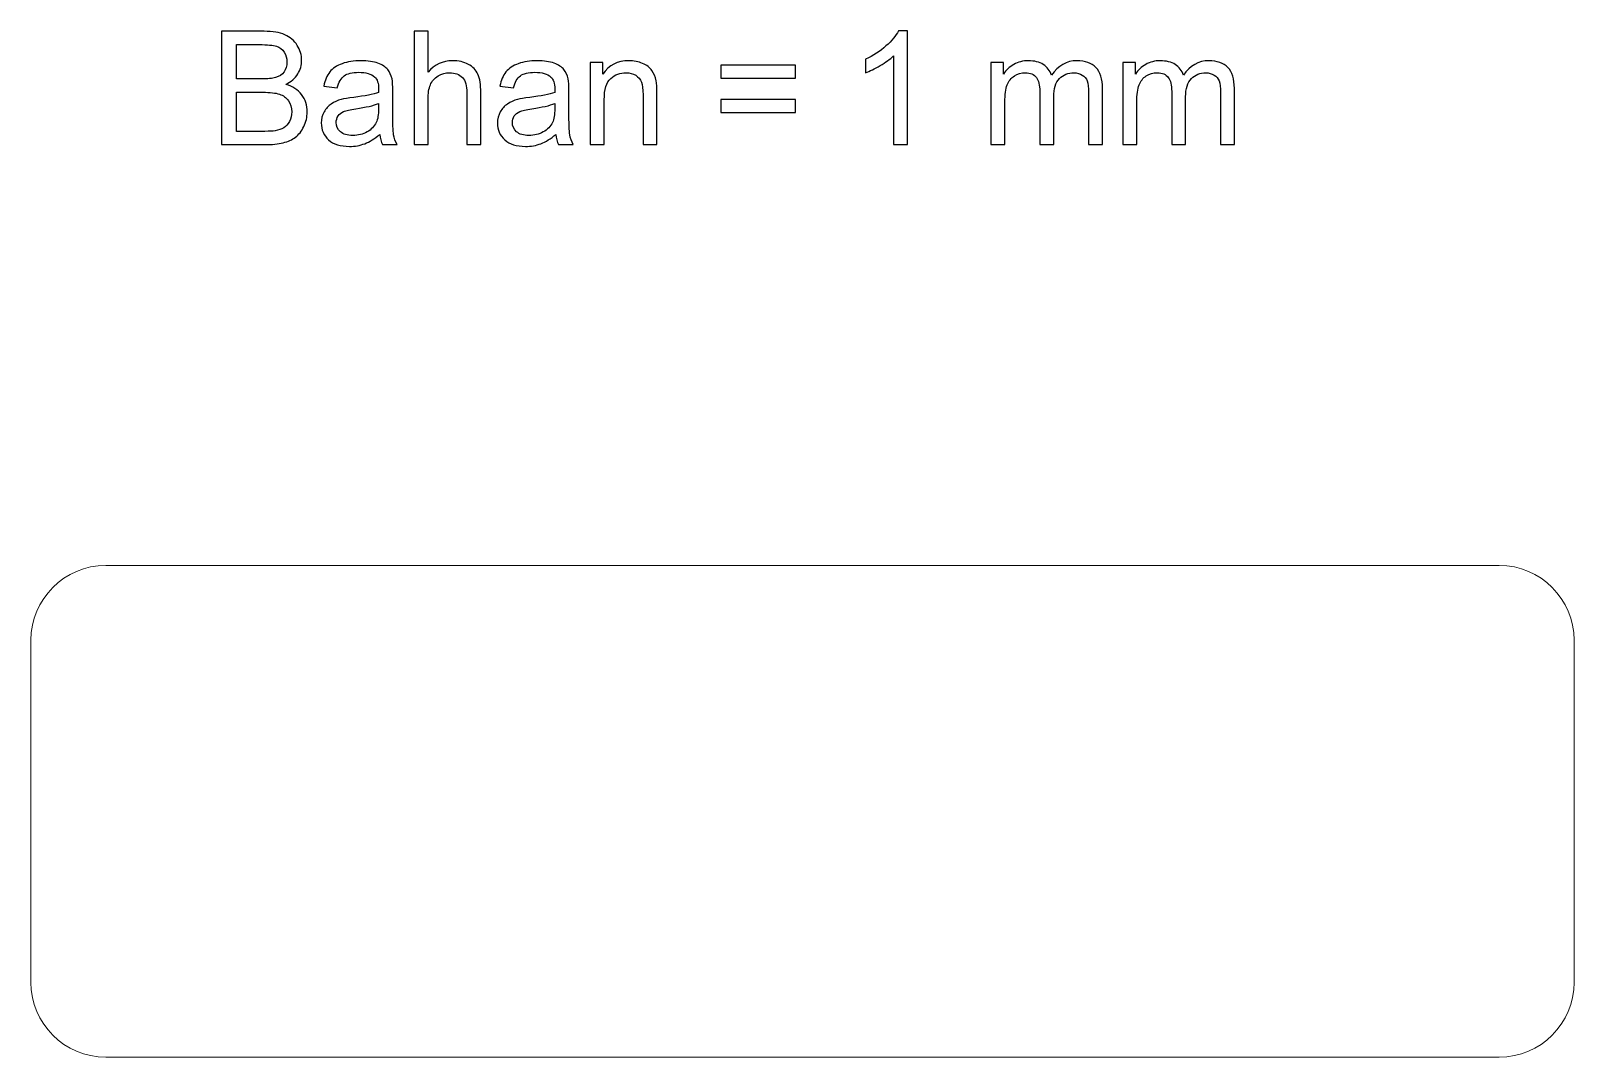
# Model space of a CAD drawing. Header units: millimetres. Extents: x -55.9 to 26.6, y -9.3 to 45.6.
import ezdxf

# ---------------------------------------------------------------- set-up
doc = ezdxf.new("R2010")
doc.units = ezdxf.units.MM
doc.header["$MEASUREMENT"] = 0
doc.layers.add('Layer 1', color=7, linetype='Continuous')

msp = doc.modelspace()

# ---------------------------------------------------------------- linework, layer by layer
at = {"layer": 'Layer 1', "color": 250}
for points, knots in [([(-45.7099, 39.5228), (-45.7099, 39.5228), (-45.7099, 45.585), (-45.7099, 45.585), (-45.7099, 45.585), (-45.7099, 45.585), (-43.4352, 45.585), (-43.4352, 45.585), (-43.4352, 45.585), (-42.9724, 45.585), (-42.6012, 45.5243), (-42.3204, 45.4015), (-42.3204, 45.4015), (-42.041, 45.2787), (-41.8223, 45.0897), (-41.6643, 44.8342), (-41.6643, 44.8342), (-41.5048, 44.5802), (-41.4258, 44.3135), (-41.4258, 44.0341), (-41.4258, 44.0341), (-41.4258, 43.7759), (-41.4963, 43.5318), (-41.636, 43.3032), (-41.636, 43.3032), (-41.7757, 43.0746), (-41.9874, 42.8897), (-42.271, 42.7486), (-42.271, 42.7486), (-41.9041, 42.6414), (-41.6219, 42.4579), (-41.4258, 42.1983), (-41.4258, 42.1983), (-41.2282, 41.94), (-41.1294, 41.6338), (-41.1294, 41.2811), (-41.1294, 41.2811), (-41.1294, 40.996), (-41.1901, 40.7321), (-41.3101, 40.488), (-41.3101, 40.488), (-41.43, 40.2439), (-41.5782, 40.0562), (-41.7546, 39.9236), (-41.7546, 39.9236), (-41.931, 39.7923), (-42.1525, 39.6921), (-42.4178, 39.6244), (-42.4178, 39.6244), (-42.6845, 39.5567), (-43.0105, 39.5228), (-43.3971, 39.5228), (-43.3971, 39.5228), (-43.3971, 39.5228), (-45.7099, 39.5228), (-45.7099, 39.5228)], [0, 0, 0, 0, 0.0666667, 0.0666667, 0.0666667, 0.0666667, 0.1333333, 0.1333333, 0.1333333, 0.1333333, 0.2, 0.2, 0.2, 0.2, 0.2666667, 0.2666667, 0.2666667, 0.2666667, 0.3333333, 0.3333333, 0.3333333, 0.3333333, 0.4, 0.4, 0.4, 0.4, 0.4666667, 0.4666667, 0.4666667, 0.4666667, 0.5333333, 0.5333333, 0.5333333, 0.5333333, 0.6, 0.6, 0.6, 0.6, 0.6666667, 0.6666667, 0.6666667, 0.6666667, 0.7333333, 0.7333333, 0.7333333, 0.7333333, 0.8, 0.8, 0.8, 0.8, 0.8666667, 0.8666667, 0.8666667, 0.8666667, 1, 1, 1, 1]), ([(-35.413, 39.5228), (-35.413, 39.5228), (-35.413, 45.585), (-35.413, 45.585), (-35.413, 45.585), (-35.413, 45.585), (-34.6679, 45.585), (-34.6679, 45.585), (-34.6679, 45.585), (-34.6679, 45.585), (-34.6679, 43.4034), (-34.6679, 43.4034), (-34.6679, 43.4034), (-34.3222, 43.8084), (-33.8862, 44.0102), (-33.3584, 44.0102), (-33.3584, 44.0102), (-33.0353, 44.0102), (-32.7545, 43.9467), (-32.5146, 43.8182), (-32.5146, 43.8182), (-32.2761, 43.6898), (-32.1053, 43.5134), (-32.0023, 43.2877), (-32.0023, 43.2877), (-31.8993, 43.0619), (-31.8485, 42.7331), (-31.8485, 42.3041), (-31.8485, 42.3041), (-31.8485, 42.3041), (-31.8485, 39.5228), (-31.8485, 39.5228), (-31.8485, 39.5228), (-31.8485, 39.5228), (-32.5936, 39.5228), (-32.5936, 39.5228), (-32.5936, 39.5228), (-32.5936, 39.5228), (-32.5936, 42.3013), (-32.5936, 42.3013), (-32.5936, 42.3013), (-32.5936, 42.6724), (-32.674, 42.9433), (-32.8335, 43.1127), (-32.8335, 43.1127), (-32.9943, 43.282), (-33.2201, 43.3667), (-33.5136, 43.3667), (-33.5136, 43.3667), (-33.7324, 43.3667), (-33.9384, 43.3102), (-34.1317, 43.1959), (-34.1317, 43.1959), (-34.325, 43.0816), (-34.4619, 42.9264), (-34.5452, 42.7303), (-34.5452, 42.7303), (-34.627, 42.5355), (-34.6679, 42.266), (-34.6679, 41.9217), (-34.6679, 41.9217), (-34.6679, 41.9217), (-34.6679, 39.5228), (-34.6679, 39.5228), (-34.6679, 39.5228), (-34.6679, 39.5228), (-35.413, 39.5228), (-35.413, 39.5228)], [0, 0, 0, 0, 0.0555556, 0.0555556, 0.0555556, 0.0555556, 0.1111111, 0.1111111, 0.1111111, 0.1111111, 0.1666667, 0.1666667, 0.1666667, 0.1666667, 0.2222222, 0.2222222, 0.2222222, 0.2222222, 0.2777778, 0.2777778, 0.2777778, 0.2777778, 0.3333333, 0.3333333, 0.3333333, 0.3333333, 0.3888889, 0.3888889, 0.3888889, 0.3888889, 0.4444444, 0.4444444, 0.4444444, 0.4444444, 0.5, 0.5, 0.5, 0.5, 0.5555556, 0.5555556, 0.5555556, 0.5555556, 0.6111111, 0.6111111, 0.6111111, 0.6111111, 0.6666667, 0.6666667, 0.6666667, 0.6666667, 0.7222222, 0.7222222, 0.7222222, 0.7222222, 0.7777778, 0.7777778, 0.7777778, 0.7777778, 0.8333333, 0.8333333, 0.8333333, 0.8333333, 0.8888889, 0.8888889, 0.8888889, 0.8888889, 1, 1, 1, 1]), ([(-9.0463, 39.5228), (-9.0463, 39.5228), (-9.7914, 39.5228), (-9.7914, 39.5228), (-9.7914, 39.5228), (-9.7914, 39.5228), (-9.7914, 44.267), (-9.7914, 44.267), (-9.7914, 44.267), (-9.9706, 44.0948), (-10.2062, 43.9241), (-10.4969, 43.7533), (-10.4969, 43.7533), (-10.7876, 43.5826), (-11.0501, 43.4542), (-11.2815, 43.3695), (-11.2815, 43.3695), (-11.2815, 43.3695), (-11.2815, 44.0892), (-11.2815, 44.0892), (-11.2815, 44.0892), (-10.8652, 44.2839), (-10.5011, 44.521), (-10.1893, 44.8004), (-10.1893, 44.8004), (-9.8774, 45.0784), (-9.6559, 45.3479), (-9.5261, 45.6104), (-9.5261, 45.6104), (-9.5261, 45.6104), (-9.0463, 45.6104), (-9.0463, 45.6104), (-9.0463, 45.6104), (-9.0463, 45.6104), (-9.0463, 39.5228), (-9.0463, 39.5228)], [0, 0, 0, 0, 0.1, 0.1, 0.1, 0.1, 0.2, 0.2, 0.2, 0.2, 0.3, 0.3, 0.3, 0.3, 0.4, 0.4, 0.4, 0.4, 0.5, 0.5, 0.5, 0.5, 0.6, 0.6, 0.6, 0.6, 0.7, 0.7, 0.7, 0.7, 0.8, 0.8, 0.8, 0.8, 1, 1, 1, 1]), ([(-44.9056, 43.0365), (-44.9056, 43.0365), (-43.5947, 43.0365), (-43.5947, 43.0365), (-43.5947, 43.0365), (-43.2391, 43.0365), (-42.9837, 43.0605), (-42.8298, 43.107), (-42.8298, 43.107), (-42.6252, 43.1677), (-42.4714, 43.2693), (-42.3684, 43.4104), (-42.3684, 43.4104), (-42.2654, 43.5515), (-42.2132, 43.7279), (-42.2132, 43.941), (-42.2132, 43.941), (-42.2132, 44.1428), (-42.2612, 44.3206), (-42.3585, 44.473), (-42.3585, 44.473), (-42.4545, 44.6268), (-42.5928, 44.7326), (-42.772, 44.7891), (-42.772, 44.7891), (-42.9512, 44.8455), (-43.2588, 44.8738), (-43.6934, 44.8738), (-43.6934, 44.8738), (-43.6934, 44.8738), (-44.9056, 44.8738), (-44.9056, 44.8738), (-44.9056, 44.8738), (-44.9056, 44.8738), (-44.9056, 43.0365), (-44.9056, 43.0365)], [0, 0, 0, 0, 0.1, 0.1, 0.1, 0.1, 0.2, 0.2, 0.2, 0.2, 0.3, 0.3, 0.3, 0.3, 0.4, 0.4, 0.4, 0.4, 0.5, 0.5, 0.5, 0.5, 0.6, 0.6, 0.6, 0.6, 0.7, 0.7, 0.7, 0.7, 0.8, 0.8, 0.8, 0.8, 1, 1, 1, 1]), ([(-37.2517, 40.0731), (-37.5283, 39.8375), (-37.795, 39.6724), (-38.0504, 39.575), (-38.0504, 39.575), (-38.3058, 39.4776), (-38.5795, 39.4297), (-38.8731, 39.4297), (-38.8731, 39.4297), (-39.3557, 39.4297), (-39.7268, 39.5468), (-39.9864, 39.7824), (-39.9864, 39.7824), (-40.2461, 40.0167), (-40.3759, 40.3173), (-40.3759, 40.6827), (-40.3759, 40.6827), (-40.3759, 40.8972), (-40.3265, 41.0934), (-40.2291, 41.2712), (-40.2291, 41.2712), (-40.1304, 41.449), (-40.002, 41.5901), (-39.8439, 41.6973), (-39.8439, 41.6973), (-39.6845, 41.8046), (-39.5067, 41.8864), (-39.3077, 41.9415), (-39.3077, 41.9415), (-39.1609, 41.9796), (-38.9394, 42.0162), (-38.6445, 42.0529), (-38.6445, 42.0529), (-38.0433, 42.1235), (-37.5988, 42.2096), (-37.3152, 42.3083), (-37.3152, 42.3083), (-37.3124, 42.4099), (-37.311, 42.4749), (-37.311, 42.5017), (-37.311, 42.5017), (-37.311, 42.8036), (-37.3815, 43.0167), (-37.5226, 43.1409), (-37.5226, 43.1409), (-37.7131, 43.3088), (-37.9968, 43.3921), (-38.3721, 43.3921), (-38.3721, 43.3921), (-38.7235, 43.3921), (-38.9831, 43.33), (-39.1496, 43.2072), (-39.1496, 43.2072), (-39.3176, 43.0845), (-39.4403, 42.8671), (-39.5208, 42.5539), (-39.5208, 42.5539), (-39.5208, 42.5539), (-40.2489, 42.6555), (-40.2489, 42.6555), (-40.2489, 42.6555), (-40.1826, 42.9673), (-40.0739, 43.2199), (-39.9215, 43.4118), (-39.9215, 43.4118), (-39.7691, 43.6037), (-39.549, 43.7505), (-39.2611, 43.8549), (-39.2611, 43.8549), (-38.9747, 43.9579), (-38.6402, 44.0102), (-38.262, 44.0102), (-38.262, 44.0102), (-37.8867, 44.0102), (-37.5805, 43.9664), (-37.3448, 43.8775), (-37.3448, 43.8775), (-37.1106, 43.7886), (-36.937, 43.6785), (-36.8269, 43.5445), (-36.8269, 43.5445), (-36.7169, 43.4104), (-36.6393, 43.2411), (-36.5941, 43.0365), (-36.5941, 43.0365), (-36.5701, 42.9095), (-36.5574, 42.6809), (-36.5574, 42.3521), (-36.5574, 42.3521), (-36.5574, 42.3521), (-36.5574, 41.3643), (-36.5574, 41.3643), (-36.5574, 41.3643), (-36.5574, 40.6743), (-36.5419, 40.2382), (-36.5109, 40.0534), (-36.5109, 40.0534), (-36.4812, 39.8685), (-36.4191, 39.6921), (-36.3288, 39.5228), (-36.3288, 39.5228), (-36.3288, 39.5228), (-37.1078, 39.5228), (-37.1078, 39.5228), (-37.1078, 39.5228), (-37.1825, 39.6794), (-37.2305, 39.8629), (-37.2517, 40.0731)], [0, 0, 0, 0, 0.0357143, 0.0357143, 0.0357143, 0.0357143, 0.0714286, 0.0714286, 0.0714286, 0.0714286, 0.1071429, 0.1071429, 0.1071429, 0.1071429, 0.1428571, 0.1428571, 0.1428571, 0.1428571, 0.1785714, 0.1785714, 0.1785714, 0.1785714, 0.2142857, 0.2142857, 0.2142857, 0.2142857, 0.25, 0.25, 0.25, 0.25, 0.2857143, 0.2857143, 0.2857143, 0.2857143, 0.3214286, 0.3214286, 0.3214286, 0.3214286, 0.3571429, 0.3571429, 0.3571429, 0.3571429, 0.3928571, 0.3928571, 0.3928571, 0.3928571, 0.4285714, 0.4285714, 0.4285714, 0.4285714, 0.4642857, 0.4642857, 0.4642857, 0.4642857, 0.5, 0.5, 0.5, 0.5, 0.5357143, 0.5357143, 0.5357143, 0.5357143, 0.5714286, 0.5714286, 0.5714286, 0.5714286, 0.6071429, 0.6071429, 0.6071429, 0.6071429, 0.6428571, 0.6428571, 0.6428571, 0.6428571, 0.6785714, 0.6785714, 0.6785714, 0.6785714, 0.7142857, 0.7142857, 0.7142857, 0.7142857, 0.75, 0.75, 0.75, 0.75, 0.7857143, 0.7857143, 0.7857143, 0.7857143, 0.8214286, 0.8214286, 0.8214286, 0.8214286, 0.8571429, 0.8571429, 0.8571429, 0.8571429, 0.8928571, 0.8928571, 0.8928571, 0.8928571, 0.9285714, 0.9285714, 0.9285714, 0.9285714, 1, 1, 1, 1]), ([(-27.8339, 40.0731), (-28.1105, 39.8375), (-28.3772, 39.6724), (-28.6326, 39.575), (-28.6326, 39.575), (-28.888, 39.4776), (-29.1617, 39.4297), (-29.4553, 39.4297), (-29.4553, 39.4297), (-29.9379, 39.4297), (-30.309, 39.5468), (-30.5686, 39.7824), (-30.5686, 39.7824), (-30.8283, 40.0167), (-30.9581, 40.3173), (-30.9581, 40.6827), (-30.9581, 40.6827), (-30.9581, 40.8972), (-30.9087, 41.0934), (-30.8113, 41.2712), (-30.8113, 41.2712), (-30.7126, 41.449), (-30.5842, 41.5901), (-30.4261, 41.6973), (-30.4261, 41.6973), (-30.2667, 41.8046), (-30.0889, 41.8864), (-29.8899, 41.9415), (-29.8899, 41.9415), (-29.7431, 41.9796), (-29.5216, 42.0162), (-29.2267, 42.0529), (-29.2267, 42.0529), (-28.6255, 42.1235), (-28.181, 42.2096), (-27.8974, 42.3083), (-27.8974, 42.3083), (-27.8946, 42.4099), (-27.8932, 42.4749), (-27.8932, 42.5017), (-27.8932, 42.5017), (-27.8932, 42.8036), (-27.9637, 43.0167), (-28.1048, 43.1409), (-28.1048, 43.1409), (-28.2953, 43.3088), (-28.579, 43.3921), (-28.9543, 43.3921), (-28.9543, 43.3921), (-29.3057, 43.3921), (-29.5653, 43.33), (-29.7318, 43.2072), (-29.7318, 43.2072), (-29.8998, 43.0845), (-30.0225, 42.8671), (-30.103, 42.5539), (-30.103, 42.5539), (-30.103, 42.5539), (-30.8311, 42.6555), (-30.8311, 42.6555), (-30.8311, 42.6555), (-30.7648, 42.9673), (-30.6561, 43.2199), (-30.5037, 43.4118), (-30.5037, 43.4118), (-30.3513, 43.6037), (-30.1312, 43.7505), (-29.8433, 43.8549), (-29.8433, 43.8549), (-29.5569, 43.9579), (-29.2224, 44.0102), (-28.8442, 44.0102), (-28.8442, 44.0102), (-28.4689, 44.0102), (-28.1627, 43.9664), (-27.927, 43.8775), (-27.927, 43.8775), (-27.6928, 43.7886), (-27.5192, 43.6785), (-27.4091, 43.5445), (-27.4091, 43.5445), (-27.2991, 43.4104), (-27.2215, 43.2411), (-27.1763, 43.0365), (-27.1763, 43.0365), (-27.1523, 42.9095), (-27.1396, 42.6809), (-27.1396, 42.3521), (-27.1396, 42.3521), (-27.1396, 42.3521), (-27.1396, 41.3643), (-27.1396, 41.3643), (-27.1396, 41.3643), (-27.1396, 40.6743), (-27.1241, 40.2382), (-27.0931, 40.0534), (-27.0931, 40.0534), (-27.0634, 39.8685), (-27.0013, 39.6921), (-26.911, 39.5228), (-26.911, 39.5228), (-26.911, 39.5228), (-27.69, 39.5228), (-27.69, 39.5228), (-27.69, 39.5228), (-27.7647, 39.6794), (-27.8127, 39.8629), (-27.8339, 40.0731)], [0, 0, 0, 0, 0.0357143, 0.0357143, 0.0357143, 0.0357143, 0.0714286, 0.0714286, 0.0714286, 0.0714286, 0.1071429, 0.1071429, 0.1071429, 0.1071429, 0.1428571, 0.1428571, 0.1428571, 0.1428571, 0.1785714, 0.1785714, 0.1785714, 0.1785714, 0.2142857, 0.2142857, 0.2142857, 0.2142857, 0.25, 0.25, 0.25, 0.25, 0.2857143, 0.2857143, 0.2857143, 0.2857143, 0.3214286, 0.3214286, 0.3214286, 0.3214286, 0.3571429, 0.3571429, 0.3571429, 0.3571429, 0.3928571, 0.3928571, 0.3928571, 0.3928571, 0.4285714, 0.4285714, 0.4285714, 0.4285714, 0.4642857, 0.4642857, 0.4642857, 0.4642857, 0.5, 0.5, 0.5, 0.5, 0.5357143, 0.5357143, 0.5357143, 0.5357143, 0.5714286, 0.5714286, 0.5714286, 0.5714286, 0.6071429, 0.6071429, 0.6071429, 0.6071429, 0.6428571, 0.6428571, 0.6428571, 0.6428571, 0.6785714, 0.6785714, 0.6785714, 0.6785714, 0.7142857, 0.7142857, 0.7142857, 0.7142857, 0.75, 0.75, 0.75, 0.75, 0.7857143, 0.7857143, 0.7857143, 0.7857143, 0.8214286, 0.8214286, 0.8214286, 0.8214286, 0.8571429, 0.8571429, 0.8571429, 0.8571429, 0.8928571, 0.8928571, 0.8928571, 0.8928571, 0.9285714, 0.9285714, 0.9285714, 0.9285714, 1, 1, 1, 1]), ([(-25.9952, 39.5228), (-25.9952, 39.5228), (-25.9952, 43.917), (-25.9952, 43.917), (-25.9952, 43.917), (-25.9952, 43.917), (-25.3263, 43.917), (-25.3263, 43.917), (-25.3263, 43.917), (-25.3263, 43.917), (-25.3263, 43.2933), (-25.3263, 43.2933), (-25.3263, 43.2933), (-25.0046, 43.7717), (-24.5389, 44.0102), (-23.9307, 44.0102), (-23.9307, 44.0102), (-23.6654, 44.0102), (-23.4227, 43.9622), (-23.2012, 43.8676), (-23.2012, 43.8676), (-22.9796, 43.7731), (-22.8131, 43.6475), (-22.7031, 43.4937), (-22.7031, 43.4937), (-22.593, 43.3399), (-22.5154, 43.1564), (-22.4716, 42.9448), (-22.4716, 42.9448), (-22.4448, 42.8065), (-22.4307, 42.5652), (-22.4307, 42.2209), (-22.4307, 42.2209), (-22.4307, 42.2209), (-22.4307, 39.5228), (-22.4307, 39.5228), (-22.4307, 39.5228), (-22.4307, 39.5228), (-23.1758, 39.5228), (-23.1758, 39.5228), (-23.1758, 39.5228), (-23.1758, 39.5228), (-23.1758, 42.1926), (-23.1758, 42.1926), (-23.1758, 42.1926), (-23.1758, 42.496), (-23.204, 42.7232), (-23.2619, 42.8728), (-23.2619, 42.8728), (-23.3197, 43.0224), (-23.4227, 43.1423), (-23.5695, 43.2326), (-23.5695, 43.2326), (-23.7162, 43.3215), (-23.8898, 43.3667), (-24.0874, 43.3667), (-24.0874, 43.3667), (-24.4035, 43.3667), (-24.6758, 43.2665), (-24.9058, 43.0647), (-24.9058, 43.0647), (-25.1358, 42.8643), (-25.2501, 42.4819), (-25.2501, 41.9203), (-25.2501, 41.9203), (-25.2501, 41.9203), (-25.2501, 39.5228), (-25.2501, 39.5228), (-25.2501, 39.5228), (-25.2501, 39.5228), (-25.9952, 39.5228), (-25.9952, 39.5228)], [0, 0, 0, 0, 0.0526316, 0.0526316, 0.0526316, 0.0526316, 0.1052632, 0.1052632, 0.1052632, 0.1052632, 0.1578947, 0.1578947, 0.1578947, 0.1578947, 0.2105263, 0.2105263, 0.2105263, 0.2105263, 0.2631579, 0.2631579, 0.2631579, 0.2631579, 0.3157895, 0.3157895, 0.3157895, 0.3157895, 0.3684211, 0.3684211, 0.3684211, 0.3684211, 0.4210526, 0.4210526, 0.4210526, 0.4210526, 0.4736842, 0.4736842, 0.4736842, 0.4736842, 0.5263158, 0.5263158, 0.5263158, 0.5263158, 0.5789474, 0.5789474, 0.5789474, 0.5789474, 0.6315789, 0.6315789, 0.6315789, 0.6315789, 0.6842105, 0.6842105, 0.6842105, 0.6842105, 0.7368421, 0.7368421, 0.7368421, 0.7368421, 0.7894737, 0.7894737, 0.7894737, 0.7894737, 0.8421053, 0.8421053, 0.8421053, 0.8421053, 0.8947368, 0.8947368, 0.8947368, 0.8947368, 1, 1, 1, 1]), ([(-15.0224, 43.0873), (-15.0224, 43.0873), (-19.0187, 43.0873), (-19.0187, 43.0873), (-19.0187, 43.0873), (-19.0187, 43.0873), (-19.0187, 43.7816), (-19.0187, 43.7816), (-19.0187, 43.7816), (-19.0187, 43.7816), (-15.0224, 43.7816), (-15.0224, 43.7816), (-15.0224, 43.7816), (-15.0224, 43.7816), (-15.0224, 43.0873), (-15.0224, 43.0873)], [0, 0, 0, 0, 0.2, 0.2, 0.2, 0.2, 0.4, 0.4, 0.4, 0.4, 0.6, 0.6, 0.6, 0.6, 1, 1, 1, 1]), ([(-4.5759, 39.5228), (-4.5759, 39.5228), (-4.5759, 43.917), (-4.5759, 43.917), (-4.5759, 43.917), (-4.5759, 43.917), (-3.907, 43.917), (-3.907, 43.917), (-3.907, 43.917), (-3.907, 43.917), (-3.907, 43.2961), (-3.907, 43.2961), (-3.907, 43.2961), (-3.7702, 43.5106), (-3.5867, 43.6842), (-3.3581, 43.814), (-3.3581, 43.814), (-3.1295, 43.9452), (-2.8699, 44.0102), (-2.5778, 44.0102), (-2.5778, 44.0102), (-2.2532, 44.0102), (-1.9865, 43.9424), (-1.7791, 43.8084), (-1.7791, 43.8084), (-1.5716, 43.6729), (-1.4249, 43.4852), (-1.3402, 43.2425), (-1.3402, 43.2425), (-0.9903, 43.7547), (-0.5373, 44.0102), (0.0215, 44.0102), (0.0215, 44.0102), (0.459, 44.0102), (0.7962, 43.8902), (1.0305, 43.6489), (1.0305, 43.6489), (1.2661, 43.4076), (1.3847, 43.0365), (1.3847, 42.5355), (1.3847, 42.5355), (1.3847, 42.5355), (1.3847, 39.5228), (1.3847, 39.5228), (1.3847, 39.5228), (1.3847, 39.5228), (0.6396, 39.5228), (0.6396, 39.5228), (0.6396, 39.5228), (0.6396, 39.5228), (0.6396, 42.2886), (0.6396, 42.2886), (0.6396, 42.2886), (0.6396, 42.5849), (0.6142, 42.7994), (0.5662, 42.9306), (0.5662, 42.9306), (0.5182, 43.0619), (0.4307, 43.1663), (0.3023, 43.2467), (0.3023, 43.2467), (0.1753, 43.3272), (0.0258, 43.3667), (-0.145, 43.3667), (-0.145, 43.3667), (-0.4554, 43.3667), (-0.7123, 43.2637), (-0.9169, 43.0591), (-0.9169, 43.0591), (-1.1215, 42.853), (-1.2231, 42.5242), (-1.2231, 42.0727), (-1.2231, 42.0727), (-1.2231, 42.0727), (-1.2231, 39.5228), (-1.2231, 39.5228), (-1.2231, 39.5228), (-1.2231, 39.5228), (-1.9682, 39.5228), (-1.9682, 39.5228), (-1.9682, 39.5228), (-1.9682, 39.5228), (-1.9682, 42.3747), (-1.9682, 42.3747), (-1.9682, 42.3747), (-1.9682, 42.7049), (-2.0288, 42.9532), (-2.1502, 43.1183), (-2.1502, 43.1183), (-2.2715, 43.2834), (-2.4705, 43.3667), (-2.7457, 43.3667), (-2.7457, 43.3667), (-2.9545, 43.3667), (-3.1478, 43.3116), (-3.3256, 43.2016), (-3.3256, 43.2016), (-3.5034, 43.0915), (-3.6319, 42.9306), (-3.7123, 42.7176), (-3.7123, 42.7176), (-3.7913, 42.5059), (-3.8308, 42.1997), (-3.8308, 41.8003), (-3.8308, 41.8003), (-3.8308, 41.8003), (-3.8308, 39.5228), (-3.8308, 39.5228), (-3.8308, 39.5228), (-3.8308, 39.5228), (-4.5759, 39.5228), (-4.5759, 39.5228)], [0, 0, 0, 0, 0.0344828, 0.0344828, 0.0344828, 0.0344828, 0.0689655, 0.0689655, 0.0689655, 0.0689655, 0.1034483, 0.1034483, 0.1034483, 0.1034483, 0.137931, 0.137931, 0.137931, 0.137931, 0.1724138, 0.1724138, 0.1724138, 0.1724138, 0.2068966, 0.2068966, 0.2068966, 0.2068966, 0.2413793, 0.2413793, 0.2413793, 0.2413793, 0.2758621, 0.2758621, 0.2758621, 0.2758621, 0.3103448, 0.3103448, 0.3103448, 0.3103448, 0.3448276, 0.3448276, 0.3448276, 0.3448276, 0.3793103, 0.3793103, 0.3793103, 0.3793103, 0.4137931, 0.4137931, 0.4137931, 0.4137931, 0.4482759, 0.4482759, 0.4482759, 0.4482759, 0.4827586, 0.4827586, 0.4827586, 0.4827586, 0.5172414, 0.5172414, 0.5172414, 0.5172414, 0.5517241, 0.5517241, 0.5517241, 0.5517241, 0.5862069, 0.5862069, 0.5862069, 0.5862069, 0.6206897, 0.6206897, 0.6206897, 0.6206897, 0.6551724, 0.6551724, 0.6551724, 0.6551724, 0.6896552, 0.6896552, 0.6896552, 0.6896552, 0.7241379, 0.7241379, 0.7241379, 0.7241379, 0.7586207, 0.7586207, 0.7586207, 0.7586207, 0.7931034, 0.7931034, 0.7931034, 0.7931034, 0.8275862, 0.8275862, 0.8275862, 0.8275862, 0.862069, 0.862069, 0.862069, 0.862069, 0.8965517, 0.8965517, 0.8965517, 0.8965517, 0.9310345, 0.9310345, 0.9310345, 0.9310345, 1, 1, 1, 1]), ([(2.4769, 39.5228), (2.4769, 39.5228), (2.4769, 43.917), (2.4769, 43.917), (2.4769, 43.917), (2.4769, 43.917), (3.1458, 43.917), (3.1458, 43.917), (3.1458, 43.917), (3.1458, 43.917), (3.1458, 43.2961), (3.1458, 43.2961), (3.1458, 43.2961), (3.2826, 43.5106), (3.4661, 43.6842), (3.6947, 43.814), (3.6947, 43.814), (3.9233, 43.9452), (4.1829, 44.0102), (4.475, 44.0102), (4.475, 44.0102), (4.7996, 44.0102), (5.0663, 43.9424), (5.2737, 43.8084), (5.2737, 43.8084), (5.4812, 43.6729), (5.6279, 43.4852), (5.7126, 43.2425), (5.7126, 43.2425), (6.0625, 43.7547), (6.5155, 44.0102), (7.0743, 44.0102), (7.0743, 44.0102), (7.5118, 44.0102), (7.849, 43.8902), (8.0833, 43.6489), (8.0833, 43.6489), (8.3189, 43.4076), (8.4375, 43.0365), (8.4375, 42.5355), (8.4375, 42.5355), (8.4375, 42.5355), (8.4375, 39.5228), (8.4375, 39.5228), (8.4375, 39.5228), (8.4375, 39.5228), (7.6924, 39.5228), (7.6924, 39.5228), (7.6924, 39.5228), (7.6924, 39.5228), (7.6924, 42.2886), (7.6924, 42.2886), (7.6924, 42.2886), (7.6924, 42.5849), (7.667, 42.7994), (7.619, 42.9306), (7.619, 42.9306), (7.571, 43.0619), (7.4835, 43.1663), (7.3551, 43.2467), (7.3551, 43.2467), (7.2281, 43.3272), (7.0786, 43.3667), (6.9078, 43.3667), (6.9078, 43.3667), (6.5974, 43.3667), (6.3405, 43.2637), (6.1359, 43.0591), (6.1359, 43.0591), (5.9313, 42.853), (5.8297, 42.5242), (5.8297, 42.0727), (5.8297, 42.0727), (5.8297, 42.0727), (5.8297, 39.5228), (5.8297, 39.5228), (5.8297, 39.5228), (5.8297, 39.5228), (5.0846, 39.5228), (5.0846, 39.5228), (5.0846, 39.5228), (5.0846, 39.5228), (5.0846, 42.3747), (5.0846, 42.3747), (5.0846, 42.3747), (5.0846, 42.7049), (5.024, 42.9532), (4.9026, 43.1183), (4.9026, 43.1183), (4.7813, 43.2834), (4.5823, 43.3667), (4.3071, 43.3667), (4.3071, 43.3667), (4.0983, 43.3667), (3.905, 43.3116), (3.7272, 43.2016), (3.7272, 43.2016), (3.5494, 43.0915), (3.4209, 42.9306), (3.3405, 42.7176), (3.3405, 42.7176), (3.2615, 42.5059), (3.222, 42.1997), (3.222, 41.8003), (3.222, 41.8003), (3.222, 41.8003), (3.222, 39.5228), (3.222, 39.5228), (3.222, 39.5228), (3.222, 39.5228), (2.4769, 39.5228), (2.4769, 39.5228)], [0, 0, 0, 0, 0.0344828, 0.0344828, 0.0344828, 0.0344828, 0.0689655, 0.0689655, 0.0689655, 0.0689655, 0.1034483, 0.1034483, 0.1034483, 0.1034483, 0.137931, 0.137931, 0.137931, 0.137931, 0.1724138, 0.1724138, 0.1724138, 0.1724138, 0.2068966, 0.2068966, 0.2068966, 0.2068966, 0.2413793, 0.2413793, 0.2413793, 0.2413793, 0.2758621, 0.2758621, 0.2758621, 0.2758621, 0.3103448, 0.3103448, 0.3103448, 0.3103448, 0.3448276, 0.3448276, 0.3448276, 0.3448276, 0.3793103, 0.3793103, 0.3793103, 0.3793103, 0.4137931, 0.4137931, 0.4137931, 0.4137931, 0.4482759, 0.4482759, 0.4482759, 0.4482759, 0.4827586, 0.4827586, 0.4827586, 0.4827586, 0.5172414, 0.5172414, 0.5172414, 0.5172414, 0.5517241, 0.5517241, 0.5517241, 0.5517241, 0.5862069, 0.5862069, 0.5862069, 0.5862069, 0.6206897, 0.6206897, 0.6206897, 0.6206897, 0.6551724, 0.6551724, 0.6551724, 0.6551724, 0.6896552, 0.6896552, 0.6896552, 0.6896552, 0.7241379, 0.7241379, 0.7241379, 0.7241379, 0.7586207, 0.7586207, 0.7586207, 0.7586207, 0.7931034, 0.7931034, 0.7931034, 0.7931034, 0.8275862, 0.8275862, 0.8275862, 0.8275862, 0.862069, 0.862069, 0.862069, 0.862069, 0.8965517, 0.8965517, 0.8965517, 0.8965517, 0.9310345, 0.9310345, 0.9310345, 0.9310345, 1, 1, 1, 1]), ([(-44.9056, 40.234), (-44.9056, 40.234), (-43.3957, 40.234), (-43.3957, 40.234), (-43.3957, 40.234), (-43.1361, 40.234), (-42.954, 40.2439), (-42.8482, 40.2636), (-42.8482, 40.2636), (-42.6647, 40.2961), (-42.5095, 40.3511), (-42.3853, 40.4287), (-42.3853, 40.4287), (-42.2612, 40.5063), (-42.1596, 40.6192), (-42.0791, 40.7674), (-42.0791, 40.7674), (-41.9987, 40.9156), (-41.9592, 41.0863), (-41.9592, 41.2796), (-41.9592, 41.2796), (-41.9592, 41.5068), (-42.017, 41.703), (-42.1342, 41.8709), (-42.1342, 41.8709), (-42.2499, 42.0388), (-42.4107, 42.1559), (-42.6168, 42.2237), (-42.6168, 42.2237), (-42.8214, 42.2914), (-43.1177, 42.3253), (-43.5029, 42.3253), (-43.5029, 42.3253), (-43.5029, 42.3253), (-44.9056, 42.3253), (-44.9056, 42.3253), (-44.9056, 42.3253), (-44.9056, 42.3253), (-44.9056, 40.234), (-44.9056, 40.234)], [0, 0, 0, 0, 0.0909091, 0.0909091, 0.0909091, 0.0909091, 0.1818182, 0.1818182, 0.1818182, 0.1818182, 0.2727273, 0.2727273, 0.2727273, 0.2727273, 0.3636364, 0.3636364, 0.3636364, 0.3636364, 0.4545455, 0.4545455, 0.4545455, 0.4545455, 0.5454545, 0.5454545, 0.5454545, 0.5454545, 0.6363636, 0.6363636, 0.6363636, 0.6363636, 0.7272727, 0.7272727, 0.7272727, 0.7272727, 0.8181818, 0.8181818, 0.8181818, 0.8181818, 1, 1, 1, 1]), ([(-37.311, 41.7241), (-37.5819, 41.6141), (-37.9883, 41.5209), (-38.5302, 41.4447), (-38.5302, 41.4447), (-38.8378, 41.401), (-39.0551, 41.3516), (-39.1821, 41.2966), (-39.1821, 41.2966), (-39.3091, 41.2415), (-39.4065, 41.1611), (-39.4756, 41.0567), (-39.4756, 41.0567), (-39.5448, 40.9509), (-39.58, 40.8337), (-39.58, 40.7039), (-39.58, 40.7039), (-39.58, 40.5078), (-39.5052, 40.3427), (-39.3543, 40.2114), (-39.3543, 40.2114), (-39.2033, 40.0802), (-38.9831, 40.0139), (-38.6938, 40.0139), (-38.6938, 40.0139), (-38.4074, 40.0139), (-38.152, 40.076), (-37.9276, 40.2015), (-37.9276, 40.2015), (-37.7047, 40.3257), (-37.5396, 40.4965), (-37.4351, 40.7124), (-37.4351, 40.7124), (-37.3547, 40.8803), (-37.3152, 41.1272), (-37.3152, 41.4532), (-37.3152, 41.4532), (-37.3152, 41.4532), (-37.311, 41.7241), (-37.311, 41.7241)], [0, 0, 0, 0, 0.0909091, 0.0909091, 0.0909091, 0.0909091, 0.1818182, 0.1818182, 0.1818182, 0.1818182, 0.2727273, 0.2727273, 0.2727273, 0.2727273, 0.3636364, 0.3636364, 0.3636364, 0.3636364, 0.4545455, 0.4545455, 0.4545455, 0.4545455, 0.5454545, 0.5454545, 0.5454545, 0.5454545, 0.6363636, 0.6363636, 0.6363636, 0.6363636, 0.7272727, 0.7272727, 0.7272727, 0.7272727, 0.8181818, 0.8181818, 0.8181818, 0.8181818, 1, 1, 1, 1]), ([(-27.8932, 41.7241), (-28.1641, 41.6141), (-28.5705, 41.5209), (-29.1124, 41.4447), (-29.1124, 41.4447), (-29.42, 41.401), (-29.6373, 41.3516), (-29.7643, 41.2966), (-29.7643, 41.2966), (-29.8913, 41.2415), (-29.9887, 41.1611), (-30.0578, 41.0567), (-30.0578, 41.0567), (-30.127, 40.9509), (-30.1622, 40.8337), (-30.1622, 40.7039), (-30.1622, 40.7039), (-30.1622, 40.5078), (-30.0874, 40.3427), (-29.9365, 40.2114), (-29.9365, 40.2114), (-29.7855, 40.0802), (-29.5653, 40.0139), (-29.276, 40.0139), (-29.276, 40.0139), (-28.9896, 40.0139), (-28.7342, 40.076), (-28.5098, 40.2015), (-28.5098, 40.2015), (-28.2869, 40.3257), (-28.1218, 40.4965), (-28.0173, 40.7124), (-28.0173, 40.7124), (-27.9369, 40.8803), (-27.8974, 41.1272), (-27.8974, 41.4532), (-27.8974, 41.4532), (-27.8974, 41.4532), (-27.8932, 41.7241), (-27.8932, 41.7241)], [0, 0, 0, 0, 0.0909091, 0.0909091, 0.0909091, 0.0909091, 0.1818182, 0.1818182, 0.1818182, 0.1818182, 0.2727273, 0.2727273, 0.2727273, 0.2727273, 0.3636364, 0.3636364, 0.3636364, 0.3636364, 0.4545455, 0.4545455, 0.4545455, 0.4545455, 0.5454545, 0.5454545, 0.5454545, 0.5454545, 0.6363636, 0.6363636, 0.6363636, 0.6363636, 0.7272727, 0.7272727, 0.7272727, 0.7272727, 0.8181818, 0.8181818, 0.8181818, 0.8181818, 1, 1, 1, 1]), ([(-15.0224, 41.25), (-15.0224, 41.25), (-19.0187, 41.25), (-19.0187, 41.25), (-19.0187, 41.25), (-19.0187, 41.25), (-19.0187, 41.9443), (-19.0187, 41.9443), (-19.0187, 41.9443), (-19.0187, 41.9443), (-15.0224, 41.9443), (-15.0224, 41.9443), (-15.0224, 41.9443), (-15.0224, 41.9443), (-15.0224, 41.25), (-15.0224, 41.25)], [0, 0, 0, 0, 0.2, 0.2, 0.2, 0.2, 0.4, 0.4, 0.4, 0.4, 0.6, 0.6, 0.6, 0.6, 1, 1, 1, 1])]:
    msp.add_open_spline(points, degree=3, knots=knots, dxfattribs=at)
at = {"layer": 'Layer 1', "color": 250, "lineweight": 18}
msp.add_open_spline([(-51.9017, 17.0139), (-51.9017, 17.0139), (22.5983, 17.0139), (22.5983, 17.0139), (22.5983, 17.0139), (24.7983, 17.0139), (26.5983, 15.2139), (26.5983, 13.0139), (26.5983, 13.0139), (26.5983, 13.0139), (26.5983, -5.2861), (26.5983, -5.2861), (26.5983, -5.2861), (26.5983, -7.4861), (24.7983, -9.2861), (22.5983, -9.2861), (22.5983, -9.2861), (22.5983, -9.2861), (-51.9017, -9.2861), (-51.9017, -9.2861), (-51.9017, -9.2861), (-54.1017, -9.2861), (-55.9017, -7.4861), (-55.9017, -5.2861), (-55.9017, -5.2861), (-55.9017, -5.2861), (-55.9017, 13.0139), (-55.9017, 13.0139), (-55.9017, 13.0139), (-55.9017, 15.2139), (-54.1017, 17.0139), (-51.9017, 17.0139)], degree=3, knots=[0, 0, 0, 0, 0.1111111, 0.1111111, 0.1111111, 0.1111111, 0.2222222, 0.2222222, 0.2222222, 0.2222222, 0.3333333, 0.3333333, 0.3333333, 0.3333333, 0.4444444, 0.4444444, 0.4444444, 0.4444444, 0.5555556, 0.5555556, 0.5555556, 0.5555556, 0.6666667, 0.6666667, 0.6666667, 0.6666667, 0.7777778, 0.7777778, 0.7777778, 0.7777778, 1, 1, 1, 1], dxfattribs=at)

doc.saveas('drawing.dxf')
